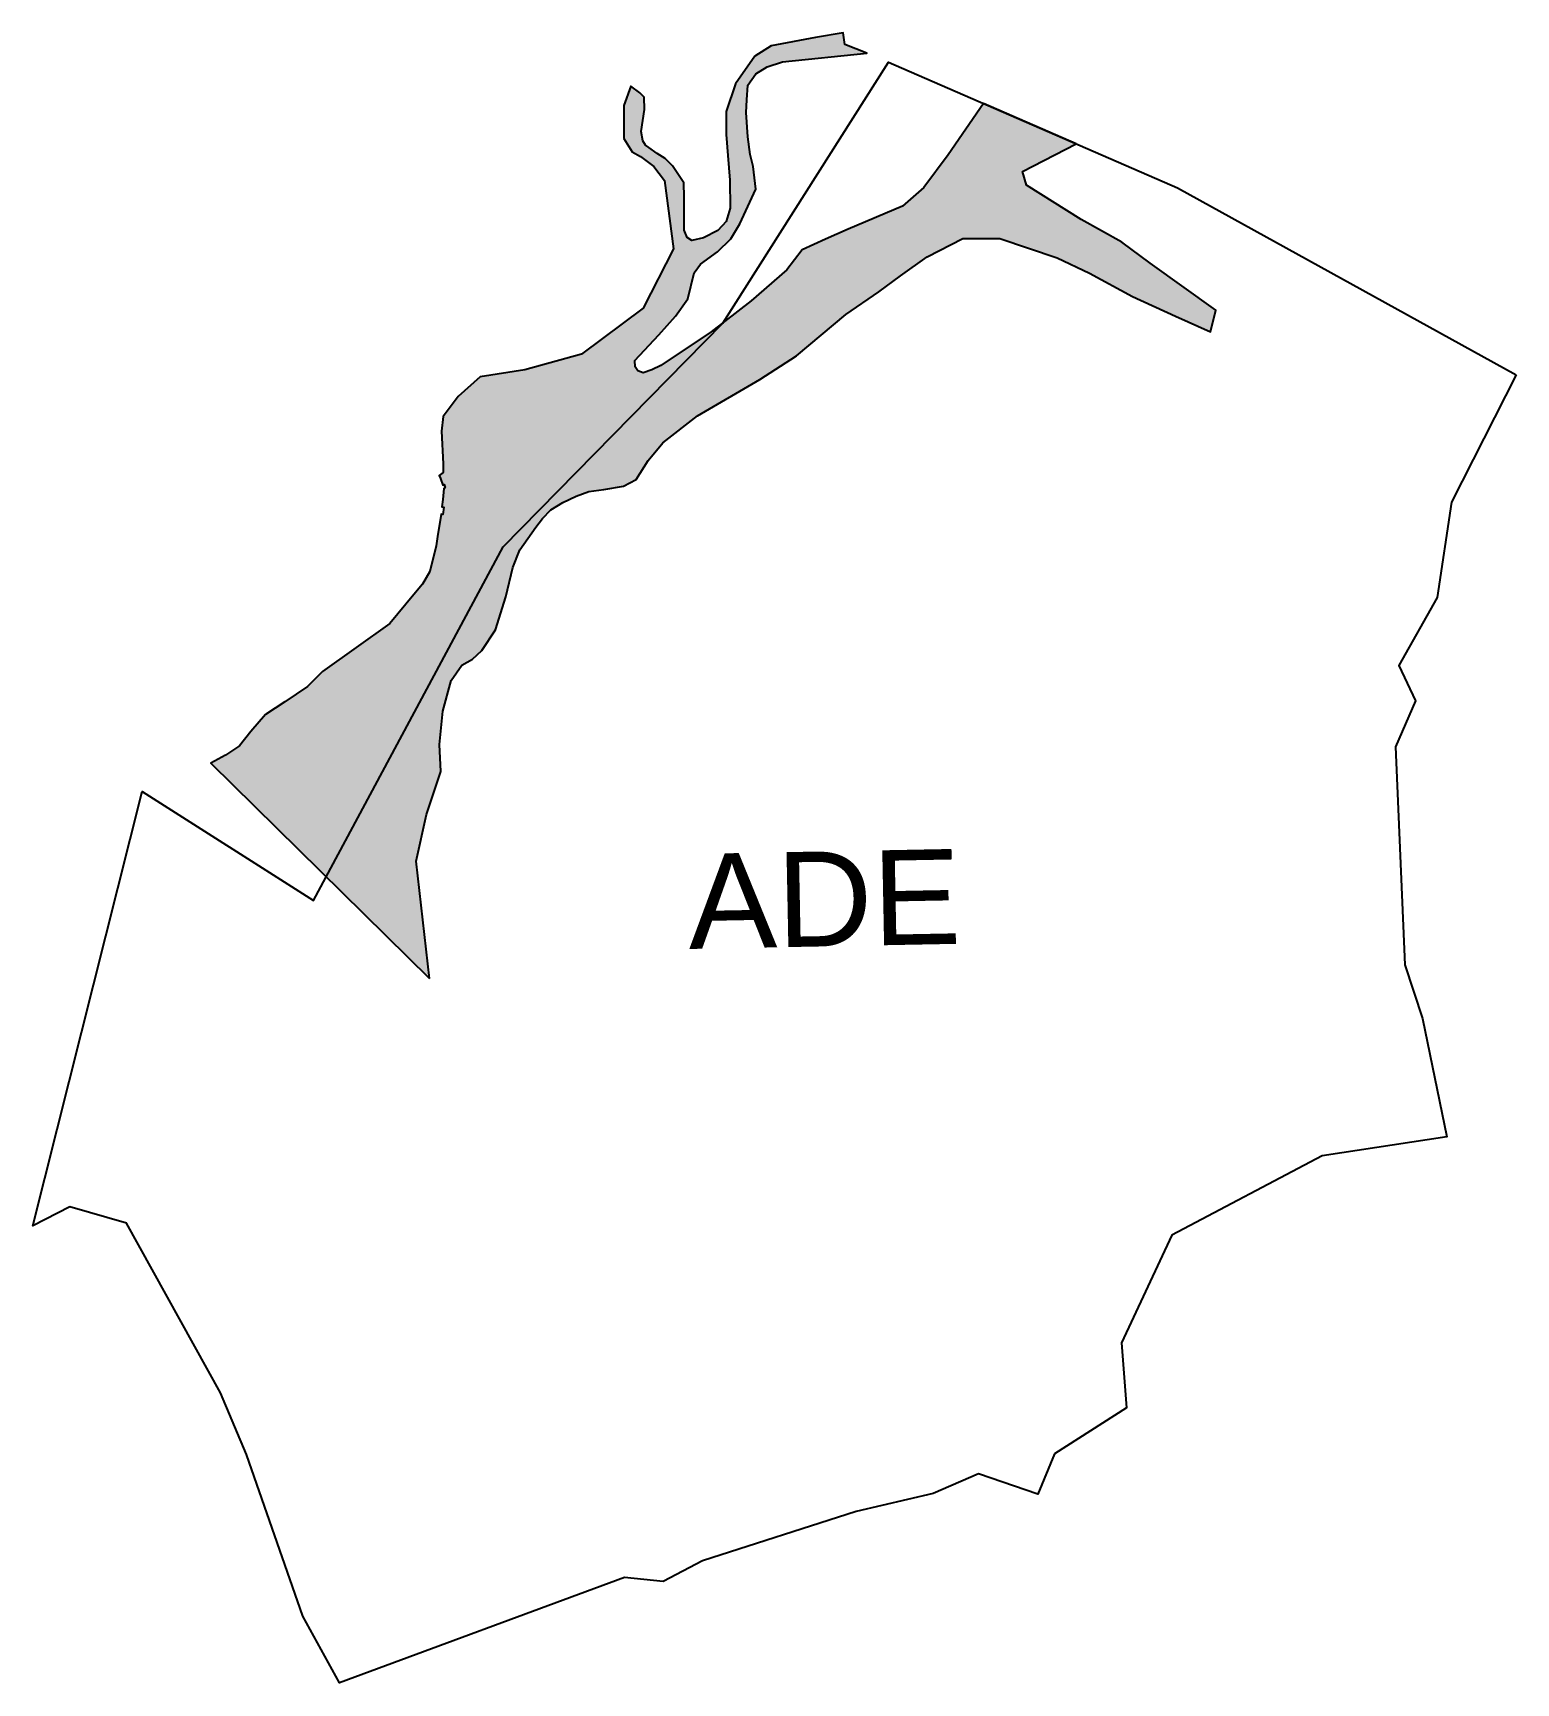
# Model space of a CAD drawing. Header units: metres. Extents: x 295202 to 296901, y 1978172 to 1980062.
import ezdxf

# ---------------------------------------------------------------- set-up
doc = ezdxf.new("R2010")
doc.units = ezdxf.units.M
for name, color, linetype in [('CREEK', 132, 'Continuous'), ('village', 3, 'Continuous'), ('VILLAGE NAME', 250, 'Continuous')]:
    doc.layers.add(name, color=color, linetype=linetype)
doc.styles.get("Standard").update_dxf_attribs({"font": 'simplex.shx'})

msp = doc.modelspace()

# ---------------------------------------------------------------- hatches: boundary and pattern name
at = {"layer": 'CREEK'}
h = msp.add_hatch(dxfattribs=at)
h.set_pattern_fill('DASH', color=256, scale=3)
h.paths.add_polyline_path([(295671.7, 1979568), (295671.9, 1979558.1), (295667.4, 1979554.9), (295668.7, 1979551.5), (295671.5, 1979543.7), (295673.1, 1979544.3), (295674.3, 1979541), (295673.2, 1979540.6), (295673.2, 1979539.8), (295672.7, 1979539.7), (295672.4, 1979535.8), (295671.4, 1979527.4), (295670.4, 1979518.8), (295672.8, 1979518.4), (295671.5, 1979510), (295669.6, 1979510.4), (295665.2, 1979484.8), (295663.8, 1979474.3), (295656.5, 1979444.8), (295648, 1979430.4), (295638.2, 1979418.5), (295610.7, 1979385.2), (295533.5, 1979330.2), (295516.6, 1979313), (295490.5, 1979295.7), (295468.2, 1979281), (295451.5, 1979261.7), (295438.5, 1979245.2), (295422.6, 1979234.3), (295405.6, 1979225.2), (295656.1, 1978978.5), (295641, 1979113.1), (295652.7, 1979166.7), (295669.1, 1979215.9), (295667.6, 1979246.7), (295671.4, 1979285), (295680.9, 1979319.8), (295693.1, 1979337.7), (295705.5, 1979344.6), (295716.1, 1979354.2), (295731.8, 1979378.2), (295743.6, 1979415.8), (295751.8, 1979449.4), (295759.6, 1979469.7), (295778, 1979495.6), (295785.8, 1979505.6), (295795.1, 1979515.6), (295809, 1979523.9), (295824.1, 1979531.2), (295838.6, 1979536.6), (295855.8, 1979538.6), (295878.4, 1979542.6), (295892.9, 1979550.3), (295906.8, 1979572), (295923.7, 1979592.2), (295963.2, 1979623.1), (296034.6, 1979664.6), (296076.8, 1979691.9), (296133.3, 1979739.3), (296171, 1979765.1), (296195.8, 1979783.6), (296226.5, 1979805.4), (296267.4, 1979826.3), (296309.6, 1979826.3), (296375.2, 1979804.1), (296412.4, 1979786.4), (296461.7, 1979759.9), (296511, 1979737.4), (296551, 1979719.2), (296557.2, 1979744.1), (296482, 1979797.8), (296449.4, 1979822.1), (296402.8, 1979847.8), (296340, 1979887.4), (296335.4, 1979902.9), (296396.9, 1979934.7), (296290.9, 1979980.8), (296250.4, 1979922), (296222.5, 1979884.6), (296198.2, 1979863.4), (296135.7, 1979837.1), (296109.8, 1979825.3), (296083.3, 1979813.3), (296065.7, 1979790.3), (296024.6, 1979754.7), (295979, 1979719.5), (295921.2, 1979680.7), (295910.8, 1979675.7), (295901.1, 1979672.4), (295894.9, 1979674.7), (295891.9, 1979679.4), (295891.4, 1979686.3), (295919, 1979715.9), (295938.2, 1979737.4), (295952.2, 1979757.3), (295959.5, 1979786.8), (295966.8, 1979796.7), (295986, 1979810.9), (296001.5, 1979826), (296011.7, 1979842.9), (296030.1, 1979882.9), (296027.2, 1979908.6), (296023.7, 1979922.3), (296020.9, 1979942.7), (296018.9, 1979970.7), (296019.7, 1979984.9), (296021, 1980001.7), (296030, 1980014.7), (296043, 1980022.7), (296060.5, 1980028.6), (296157.2, 1980038.3), (296132.2, 1980048.6), (296130.1, 1980061.6), (296098.5, 1980056.6), (296047.7, 1980046.8), (296028.9, 1980034.9), (296006.7, 1980003.2), (295996.2, 1979971.6), (295996.2, 1979945.4), (295998.1, 1979921.4), (296000.3, 1979893.1), (296000.7, 1979861.1), (295996.2, 1979845.6), (295986.5, 1979835.3), (295970.1, 1979826.8), (295956.7, 1979823.8), (295951.5, 1979827.5), (295947.9, 1979835.7), (295947.9, 1979854.2), (295947.9, 1979873.5), (295947.6, 1979890), (295934.5, 1979909.3), (295926.2, 1979917.7), (295917, 1979923.6), (295907.6, 1979930.5), (295903.7, 1979933.3), (295900.8, 1979938), (295898.6, 1979948.7), (295902.7, 1979973.8), (295902.3, 1979988.1), (295897.2, 1979993), (295886.9, 1980000.7), (295879, 1979978.7), (295879, 1979940.7), (295888.5, 1979925.5), (295898, 1979920), (295913.4, 1979908.5), (295925.3, 1979892.8), (295935.7, 1979814.5), (295901.1, 1979746.6), (295830.3, 1979693.7), (295765.6, 1979675.8), (295714.2, 1979667.9), (295688.9, 1979645.2), (295671.7, 1979622.5), (295669.8, 1979605.5)])

# ---------------------------------------------------------------- linework, layer by layer
at = {"layer": 'CREEK', "flags": 128}
msp.add_lwpolyline([(295656.1, 1978978.5), (295641, 1979113.1), (295652.7, 1979166.7), (295669.1, 1979215.9), (295667.6, 1979246.7), (295671.4, 1979285), (295680.9, 1979319.8), (295693.1, 1979337.7), (295705.5, 1979344.6), (295716.1, 1979354.2), (295731.8, 1979378.2), (295743.6, 1979415.8), (295751.8, 1979449.4), (295759.6, 1979469.7), (295778, 1979495.6), (295785.8, 1979505.6), (295795.1, 1979515.6), (295809, 1979523.9), (295824.1, 1979531.2), (295838.6, 1979536.6), (295855.8, 1979538.6), (295878.4, 1979542.6), (295892.9, 1979550.3), (295906.8, 1979572), (295923.7, 1979592.2), (295963.2, 1979623.1), (296034.6, 1979664.6), (296076.8, 1979691.9), (296133.3, 1979739.3), (296171, 1979765.1), (296195.8, 1979783.6), (296226.5, 1979805.4), (296267.4, 1979826.3), (296309.6, 1979826.3), (296375.2, 1979804.1), (296412.4, 1979786.4), (296461.7, 1979759.9), (296511, 1979737.4), (296551, 1979719.2), (296557.2, 1979744.1), (296482, 1979797.8), (296449.4, 1979822.1), (296402.8, 1979847.8), (296340, 1979887.4), (296335.4, 1979902.9), (296396.9, 1979934.7), (296290.9, 1979980.8), (296250.4, 1979922), (296222.5, 1979884.6), (296198.2, 1979863.4), (296135.7, 1979837.1), (296109.8, 1979825.3), (296083.3, 1979813.3), (296065.7, 1979790.3), (296024.6, 1979754.7), (295979, 1979719.5), (295921.2, 1979680.7), (295910.8, 1979675.7), (295901.1, 1979672.4), (295894.9, 1979674.7), (295891.9, 1979679.4), (295891.4, 1979686.3), (295891.4, 1979686.3), (295919, 1979715.9), (295938.2, 1979737.4), (295952.2, 1979757.3), (295959.5, 1979786.8), (295966.8, 1979796.7), (295986, 1979810.9), (296001.5, 1979826), (296011.7, 1979842.9), (296030.1, 1979882.9), (296027.2, 1979908.6), (296023.7, 1979922.3), (296020.9, 1979942.7), (296018.9, 1979970.7), (296019.7, 1979984.9), (296021, 1980001.7), (296030, 1980014.7), (296043, 1980022.7), (296060.5, 1980028.6), (296157.2, 1980038.3), (296132.2, 1980048.6), (296130.1, 1980061.6), (296098.5, 1980056.6), (296047.7, 1980046.8), (296028.9, 1980034.9), (296006.7, 1980003.2), (295996.2, 1979971.6), (295996.2, 1979945.4), (295998.1, 1979921.4), (296000.3, 1979893.1), (296000.7, 1979861.1), (295996.2, 1979845.6), (295986.5, 1979835.3), (295970.1, 1979826.8), (295956.7, 1979823.8), (295951.5, 1979827.5), (295947.9, 1979835.7), (295947.9, 1979854.2), (295947.9, 1979873.5), (295947.6, 1979890), (295934.5, 1979909.3), (295926.2, 1979917.7), (295917, 1979923.6), (295907.6, 1979930.5), (295903.7, 1979933.3), (295900.8, 1979938), (295898.6, 1979948.7), (295902.7, 1979973.8), (295902.3, 1979988.1), (295897.2, 1979993), (295886.9, 1980000.7), (295879, 1979978.7), (295879, 1979940.7), (295888.5, 1979925.5), (295898, 1979920), (295913.4, 1979908.5), (295925.3, 1979892.8), (295935.7, 1979814.5), (295901.1, 1979746.6), (295830.3, 1979693.7), (295765.6, 1979675.8), (295714.2, 1979667.9), (295688.9, 1979645.2), (295671.7, 1979622.5), (295669.8, 1979605.5), (295671.7, 1979568), (295671.9, 1979558.1), (295667.4, 1979554.9), (295668.7, 1979551.5), (295671.5, 1979543.7), (295673.1, 1979544.3), (295674.3, 1979541), (295673.2, 1979540.6), (295673.2, 1979539.8), (295672.7, 1979539.7), (295672.4, 1979535.8), (295671.4, 1979527.4), (295670.4, 1979518.8), (295672.8, 1979518.4), (295671.5, 1979510), (295669.6, 1979510.4), (295665.2, 1979484.8), (295663.8, 1979474.3), (295656.5, 1979444.8), (295648, 1979430.4), (295638.2, 1979418.5), (295610.7, 1979385.2), (295533.5, 1979330.2), (295516.6, 1979313), (295490.5, 1979295.7), (295468.2, 1979281), (295451.5, 1979261.7), (295438.5, 1979245.2), (295422.6, 1979234.3), (295405.6, 1979225.2)], close=True, dxfattribs=at)
at = {"layer": 'village', "color": 3, "true_color": 0x00ff00}
msp.add_polyline3d([(296901, 1979670.2, 0), (296827.2, 1979524.1, 0), (296810.8, 1979415.2, 0), (296766.8, 1979337.3, 0), (296786, 1979296.8, 0), (296763, 1979244, 0), (296773.8, 1978994.2, 0), (296793.9, 1978933, 0), (296821.7, 1978797.2, 0), (296678.8, 1978775.7, 0), (296506.6, 1978684.8, 0), (296448.9, 1978561.4, 0), (296454.6, 1978486.8, 0), (296372.2, 1978434.2, 0), (296353.1, 1978388, 0), (296285.3, 1978411.2, 0), (296233.2, 1978388.8, 0), (296144.9, 1978368.1, 0), (295969, 1978311.9, 0), (295924, 1978288.2, 0), (295879.6, 1978292.6, 0), (295553.2, 1978171.8, 0), (295510.9, 1978248.2, 0), (295446.4, 1978433.6, 0), (295416.8, 1978504.3, 0), (295309, 1978698.3, 0), (295244.1, 1978717.1, 0), (295201.9, 1978695.4, 0), (295327, 1979192.8, 0), (295523.3, 1979067.9, 0), (295740.5, 1979472.9, 0), (295992.4, 1979729.2, 0), (296182.2, 1980028, 0), (296513, 1979884.3, 0)], close=True, dxfattribs=at)
msp.add_polyline3d([(296901, 1979670.2, 0), (296827.2, 1979524.1, 0), (296810.8, 1979415.2, 0), (296766.8, 1979337.3, 0), (296786, 1979296.8, 0), (296763, 1979244, 0), (296773.8, 1978994.2, 0), (296793.9, 1978933, 0), (296821.7, 1978797.2, 0), (296678.8, 1978775.7, 0), (296506.6, 1978684.8, 0), (296448.9, 1978561.4, 0), (296454.6, 1978486.8, 0), (296372.2, 1978434.2, 0), (296353.1, 1978388, 0), (296285.3, 1978411.2, 0), (296233.2, 1978388.8, 0), (296144.9, 1978368.1, 0), (295969, 1978311.9, 0), (295924, 1978288.2, 0), (295879.6, 1978292.6, 0), (295553.2, 1978171.8, 0), (295510.9, 1978248.2, 0), (295446.4, 1978433.6, 0), (295416.8, 1978504.3, 0), (295309, 1978698.3, 0), (295244.1, 1978717.1, 0), (295201.9, 1978695.4, 0), (295327, 1979192.8, 0), (295523.3, 1979067.9, 0), (295740.5, 1979472.9, 0), (295992.4, 1979729.2, 0), (296182.2, 1980028, 0), (296513, 1979884.3, 0)], close=True, dxfattribs=at)

# ---------------------------------------------------------------- texts
at = {"layer": 'VILLAGE NAME', "insert": (295951.5, 1979121.2), "char_height": 108.748, "attachment_point": 1, "rotation": 1.1028}
msp.add_mtext_dynamic_manual_height_columns('{\\fArial|b0|i0|c0|p34;ADE}', width=1571.314, gutter_width=543.7, heights=[0], dxfattribs=at)

doc.saveas('drawing.dxf')
